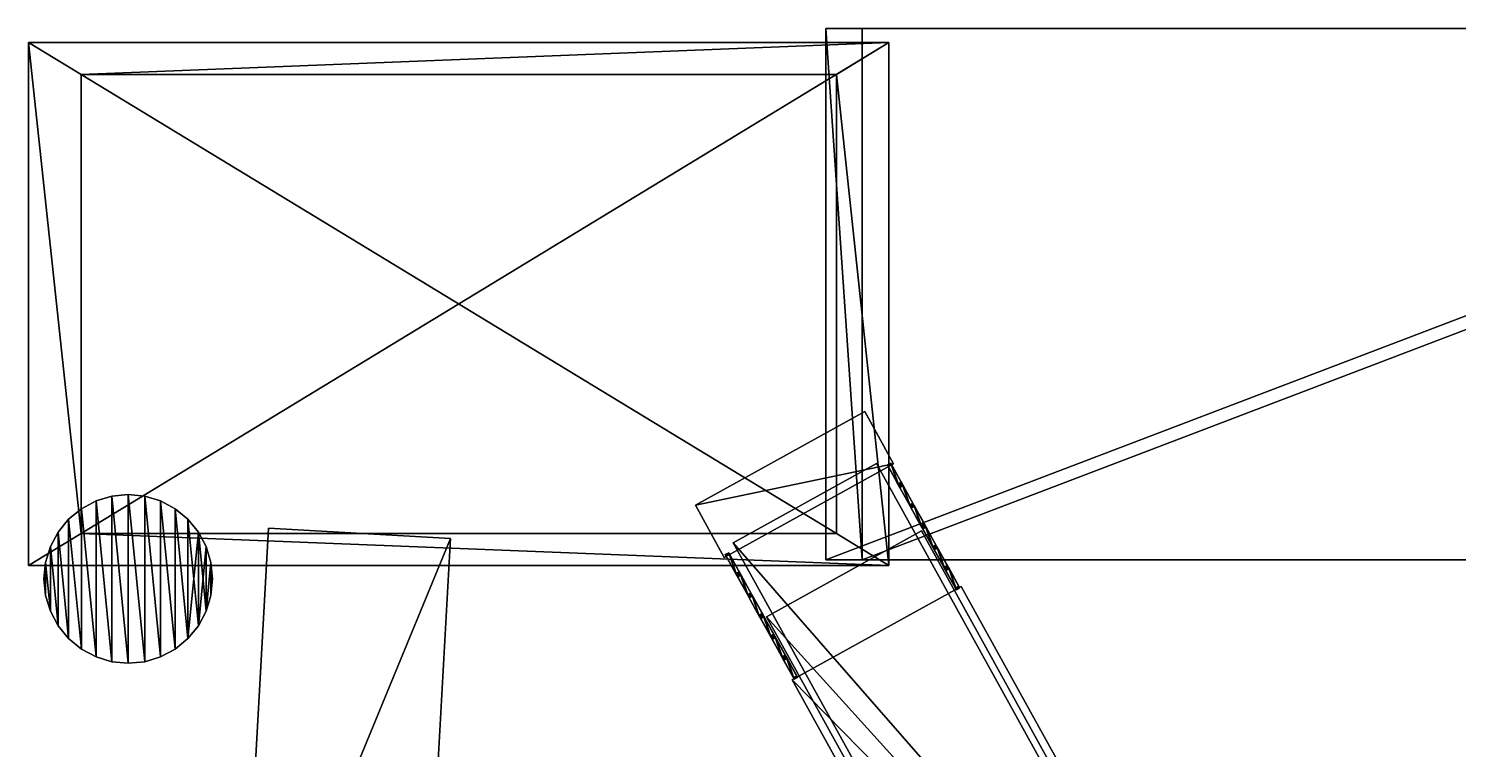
# Model space of a CAD drawing. Header units: millimetres. Extents: x -39 to 131, y -304 to 0.
# Drawn here: x -33.06 to -16.11, y -271.58 to -263.03 of the extents above; entities that cross this region are included whole.
import ezdxf

# ---------------------------------------------------------------- set-up
doc = ezdxf.new("R2010")
doc.units = ezdxf.units.MM
for name, color, linetype in [('MESH193', 7, 'Continuous'), ('MESH297', 7, 'Continuous'), ('MESH298', 7, 'Continuous'), ('MESH521', 7, 'Continuous'), ('MESH548', 7, 'Continuous'), ('MESH549', 7, 'Continuous'), ('MESH550', 7, 'Continuous'), ('TUNNEL1108', 7, 'Continuous'), ('TUNNEL2120', 7, 'Continuous'), ('TUNNEL3132', 7, 'Continuous')]:
    doc.layers.add(name, color=color, linetype=linetype)

msp = doc.modelspace()

# ---------------------------------------------------------------- meshes
at = {"layer": 'MESH193'}
mesh = msp.add_polyface(dxfattribs=at)
corners = [(-28.063, -269.074, 5.71), (-28.063, -269.074, 3.179), (-30.22, -268.954, 3.179), (-28.063, -269.074, 5.71), (-28.407, -275.264, 3.179), (-28.063, -269.074, 3.179), (-28.407, -275.264, 5.71), (-28.063, -269.074, 5.71), (-30.563, -275.144, 5.71), (-28.407, -275.264, 5.71), (-30.22, -268.954, 5.71), (-30.22, -268.954, 5.71), (-30.22, -268.954, 3.179), (-30.563, -275.144, 5.71), (-30.22, -268.954, 5.71), (-30.563, -275.144, 3.179), (-28.063, -269.074, 3.179), (-30.563, -275.144, 3.179), (-30.22, -268.954, 3.179), (-28.407, -275.264, 3.179)]
mesh.append_faces([[corners[k] for k in face] for face in [(0, 1, 2), (3, 4, 5), (3, 6, 4), (7, 8, 9), (7, 10, 8), (0, 2, 11), (12, 13, 14), (12, 15, 13), (16, 17, 18), (16, 19, 17)]])
at = {"layer": 'MESH297'}
mesh = msp.add_polyface(dxfattribs=at)
corners = [(-22.832, -268.2, 3.234), (-22.872, -268.222, 3.234), (-22.882, -268.203, 3.234), (-22.747, -268.447, 5.727), (-22.872, -268.222, 3.234), (-22.832, -268.2, 3.234), (-22.882, -268.203, 3.234), (-22.872, -268.222, 3.234), (-22.747, -268.447, 5.727), (-22.882, -268.203, 3.234), (-22.747, -268.447, 5.727), (-22.757, -268.43, 5.756), (-22.757, -268.43, 5.756), (-22.747, -268.447, 5.727), (-22.747, -268.447, 5.808), (-22.747, -268.447, 5.808), (-22.747, -268.447, 5.727), (-22.744, -268.452, 5.727), (-22.705, -268.43, 5.727), (-22.744, -268.452, 5.727), (-22.747, -268.447, 5.727), (-22.705, -268.43, 5.727), (-22.62, -268.677, 3.234), (-22.744, -268.452, 5.727), (-22.705, -268.43, 5.727), (-22.58, -268.655, 3.234), (-22.62, -268.677, 3.234), (-22.705, -268.43, 5.727), (-22.571, -268.671, 3.263), (-22.58, -268.655, 3.234), (-22.705, -268.43, 5.727), (-22.695, -268.447, 5.756), (-22.571, -268.671, 3.263), (-22.705, -268.43, 5.727), (-22.705, -268.43, 5.808), (-22.695, -268.447, 5.756), (-22.708, -268.425, 5.808), (-22.705, -268.43, 5.808), (-22.705, -268.43, 5.727), (-22.705, -268.43, 5.808), (-22.708, -268.425, 5.808), (-22.747, -268.447, 5.808), (-22.708, -268.425, 5.808), (-22.717, -268.408, 5.756), (-22.747, -268.447, 5.808), (-22.717, -268.408, 5.756), (-22.708, -268.425, 5.808), (-22.708, -268.425, 5.727), (-22.708, -268.425, 5.808), (-22.705, -268.43, 5.727), (-22.708, -268.425, 5.727), (-22.708, -268.425, 5.727), (-22.747, -268.447, 5.727), (-22.832, -268.2, 3.234), (-22.708, -268.425, 5.727), (-22.842, -268.181, 3.234), (-22.708, -268.425, 5.727), (-22.832, -268.2, 3.234), (-22.842, -268.181, 3.234), (-22.717, -268.408, 5.756), (-22.708, -268.425, 5.727), (-22.717, -268.408, 5.756), (-22.842, -268.181, 3.234), (-22.757, -268.43, 5.756), (-22.882, -268.203, 3.234), (-22.842, -268.181, 3.234), (-22.757, -268.43, 5.756), (-22.744, -268.452, 5.808), (-22.747, -268.447, 5.808), (-22.744, -268.452, 5.727), (-22.744, -268.452, 5.808), (-22.744, -268.452, 5.727), (-22.735, -268.469, 5.756), (-22.744, -268.452, 5.808), (-22.744, -268.452, 5.727), (-22.611, -268.693, 3.263), (-22.735, -268.469, 5.756), (-22.62, -268.677, 3.234), (-22.611, -268.693, 3.263), (-22.62, -268.677, 3.234), (-22.58, -268.655, 3.234), (-22.62, -268.677, 3.234), (-22.611, -268.693, 3.182), (-22.611, -268.693, 3.263), (-22.58, -268.655, 3.234), (-22.611, -268.693, 3.182), (-22.62, -268.677, 3.234), (-22.571, -268.671, 3.182), (-22.58, -268.655, 3.234), (-22.571, -268.671, 3.263), (-22.571, -268.671, 3.182), (-22.571, -268.671, 3.263), (-22.695, -268.447, 5.756), (-22.611, -268.693, 3.263), (-22.571, -268.671, 3.263), (-22.735, -268.469, 5.756), (-22.705, -268.43, 5.808), (-22.735, -268.469, 5.756), (-22.695, -268.447, 5.756), (-22.744, -268.452, 5.808), (-22.735, -268.469, 5.756), (-22.705, -268.43, 5.808), (-22.568, -268.677, 3.263), (-22.571, -268.671, 3.263), (-22.611, -268.693, 3.263), (-22.571, -268.671, 3.263), (-22.568, -268.677, 3.263), (-22.568, -268.677, 3.182), (-22.568, -268.677, 3.263), (-22.559, -268.693, 3.234), (-22.568, -268.677, 3.182), (-22.568, -268.677, 3.263), (-22.435, -268.918, 5.727), (-22.559, -268.693, 3.234), (-22.568, -268.677, 3.263), (-22.444, -268.901, 5.756), (-22.435, -268.918, 5.727), (-22.444, -268.901, 5.756), (-22.568, -268.677, 3.263), (-22.484, -268.923, 5.756), (-22.608, -268.699, 3.263), (-22.608, -268.699, 3.263), (-22.611, -268.693, 3.182), (-22.608, -268.699, 3.263), (-22.611, -268.693, 3.263), (-22.611, -268.693, 3.182), (-22.608, -268.699, 3.182), (-22.608, -268.699, 3.263), (-22.568, -268.677, 3.182), (-22.608, -268.699, 3.182), (-22.611, -268.693, 3.182), (-22.599, -268.715, 3.234), (-22.608, -268.699, 3.182), (-22.568, -268.677, 3.182), (-22.608, -268.699, 3.263), (-22.608, -268.699, 3.182), (-22.599, -268.715, 3.234), (-22.608, -268.699, 3.263), (-22.599, -268.715, 3.234), (-22.475, -268.94, 5.727), (-22.568, -268.677, 3.263), (-22.599, -268.715, 3.234), (-22.608, -268.699, 3.263), (-22.559, -268.693, 3.234), (-22.559, -268.693, 3.234), (-22.475, -268.94, 5.727), (-22.599, -268.715, 3.234), (-22.559, -268.693, 3.234), (-22.475, -268.94, 5.727), (-22.559, -268.693, 3.234), (-22.435, -268.918, 5.727), (-22.432, -268.923, 5.727), (-22.475, -268.94, 5.727), (-22.435, -268.918, 5.727), (-22.432, -268.923, 5.727), (-22.472, -268.945, 5.727), (-22.475, -268.94, 5.727), (-22.432, -268.923, 5.727), (-22.348, -269.17, 3.234), (-22.472, -268.945, 5.727), (-22.308, -269.148, 3.234), (-22.432, -268.923, 5.727), (-22.299, -269.164, 3.263), (-22.308, -269.148, 3.234), (-22.432, -268.923, 5.727), (-22.423, -268.94, 5.756), (-22.299, -269.164, 3.263), (-22.432, -268.923, 5.727), (-22.432, -268.923, 5.808), (-22.423, -268.94, 5.756), (-22.435, -268.918, 5.808), (-22.432, -268.923, 5.808), (-22.432, -268.923, 5.727), (-22.432, -268.923, 5.808), (-22.435, -268.918, 5.808), (-22.475, -268.94, 5.808), (-22.435, -268.918, 5.808), (-22.444, -268.901, 5.756), (-22.475, -268.94, 5.808), (-22.444, -268.901, 5.756), (-22.435, -268.918, 5.808), (-22.435, -268.918, 5.727), (-22.435, -268.918, 5.808), (-22.432, -268.923, 5.727), (-22.435, -268.918, 5.727), (-22.484, -268.923, 5.756), (-22.484, -268.923, 5.756), (-22.475, -268.94, 5.727), (-22.475, -268.94, 5.808), (-22.608, -268.699, 3.263), (-22.475, -268.94, 5.727), (-22.484, -268.923, 5.756), (-22.475, -268.94, 5.808), (-22.475, -268.94, 5.727), (-22.472, -268.945, 5.727), (-22.475, -268.94, 5.808), (-22.472, -268.945, 5.727), (-22.472, -268.945, 5.808), (-22.472, -268.945, 5.727), (-22.463, -268.962, 5.756), (-22.472, -268.945, 5.808), (-22.472, -268.945, 5.727), (-22.338, -269.186, 3.263), (-22.463, -268.962, 5.756), (-22.472, -268.945, 5.727), (-22.348, -269.17, 3.234), (-22.338, -269.186, 3.263), (-22.348, -269.17, 3.234), (-22.338, -269.186, 3.182), (-22.338, -269.186, 3.263), (-22.308, -269.148, 3.234), (-22.338, -269.186, 3.182), (-22.348, -269.17, 3.234), (-22.308, -269.148, 3.234), (-22.299, -269.164, 3.182), (-22.338, -269.186, 3.182), (-22.308, -269.148, 3.234), (-22.299, -269.164, 3.263), (-22.299, -269.164, 3.182), (-22.338, -269.186, 3.263), (-22.308, -269.148, 3.234), (-22.299, -269.164, 3.263), (-22.348, -269.17, 3.234), (-22.296, -269.169, 3.263), (-22.299, -269.164, 3.263), (-22.338, -269.186, 3.263), (-22.299, -269.164, 3.263), (-22.296, -269.169, 3.263), (-22.296, -269.169, 3.182), (-22.296, -269.169, 3.263), (-22.287, -269.186, 3.234), (-22.296, -269.169, 3.182), (-22.296, -269.169, 3.263), (-22.287, -269.186, 3.234), (-22.326, -269.208, 3.234), (-22.296, -269.169, 3.263), (-22.162, -269.411, 5.727), (-22.287, -269.186, 3.234), (-22.296, -269.169, 3.263), (-22.171, -269.394, 5.756), (-22.162, -269.411, 5.727), (-22.171, -269.394, 5.756), (-22.296, -269.169, 3.263), (-22.211, -269.416, 5.756), (-22.336, -269.191, 3.263), (-22.336, -269.191, 3.263), (-22.338, -269.186, 3.182), (-22.336, -269.191, 3.263), (-22.338, -269.186, 3.263), (-22.338, -269.186, 3.182), (-22.335, -269.191, 3.182), (-22.336, -269.191, 3.263), (-22.296, -269.169, 3.182), (-22.335, -269.191, 3.182), (-22.338, -269.186, 3.182), (-22.326, -269.208, 3.234), (-22.335, -269.191, 3.182), (-22.296, -269.169, 3.182), (-22.336, -269.191, 3.263), (-22.335, -269.191, 3.182), (-22.326, -269.208, 3.234), (-22.296, -269.169, 3.263), (-22.326, -269.208, 3.234), (-22.336, -269.191, 3.263), (-22.336, -269.191, 3.263), (-22.326, -269.208, 3.234), (-22.202, -269.433, 5.727), (-22.202, -269.433, 5.727), (-22.326, -269.208, 3.234), (-22.287, -269.186, 3.234), (-22.287, -269.186, 3.234), (-22.202, -269.433, 5.727), (-22.287, -269.186, 3.234), (-22.162, -269.411, 5.727), (-22.159, -269.416, 5.727), (-22.202, -269.433, 5.727), (-22.162, -269.411, 5.727), (-22.199, -269.438, 5.727), (-22.159, -269.416, 5.727), (-22.075, -269.662, 3.234), (-22.199, -269.438, 5.727), (-22.159, -269.416, 5.727), (-22.035, -269.64, 3.234), (-22.075, -269.662, 3.234), (-22.159, -269.416, 5.727), (-22.025, -269.66, 3.234), (-22.035, -269.64, 3.234), (-22.159, -269.416, 5.727), (-22.15, -269.432, 5.756), (-22.025, -269.66, 3.234), (-22.159, -269.416, 5.727), (-22.159, -269.416, 5.808), (-22.15, -269.432, 5.756), (-22.162, -269.41, 5.808), (-22.159, -269.416, 5.808), (-22.159, -269.416, 5.727), (-22.159, -269.416, 5.808), (-22.162, -269.41, 5.808), (-22.202, -269.433, 5.808), (-22.162, -269.41, 5.808), (-22.171, -269.394, 5.756), (-22.202, -269.433, 5.808), (-22.171, -269.394, 5.756), (-22.162, -269.41, 5.808), (-22.162, -269.411, 5.727), (-22.162, -269.41, 5.808), (-22.159, -269.416, 5.727), (-22.162, -269.411, 5.727), (-22.211, -269.416, 5.756), (-22.211, -269.416, 5.756), (-22.202, -269.433, 5.727), (-22.202, -269.433, 5.808), (-22.211, -269.416, 5.756), (-22.202, -269.433, 5.808), (-22.202, -269.433, 5.727), (-22.199, -269.438, 5.727), (-22.202, -269.433, 5.808), (-22.199, -269.438, 5.727), (-22.199, -269.438, 5.808), (-22.199, -269.438, 5.727), (-22.19, -269.454, 5.756), (-22.199, -269.438, 5.808), (-22.199, -269.438, 5.727), (-22.075, -269.662, 3.234), (-22.19, -269.454, 5.756), (-22.19, -269.454, 5.756), (-22.075, -269.662, 3.234), (-22.064, -269.682, 3.234), (-22.025, -269.66, 3.234), (-22.064, -269.682, 3.234), (-22.075, -269.662, 3.234), (-22.15, -269.432, 5.756), (-22.064, -269.682, 3.234), (-22.025, -269.66, 3.234), (-22.19, -269.454, 5.756), (-22.159, -269.416, 5.808), (-22.19, -269.454, 5.756), (-22.15, -269.432, 5.756), (-22.199, -269.438, 5.808), (-22.199, -269.438, 5.808), (-22.035, -269.64, 3.234), (-22.299, -269.164, 3.182), (-22.299, -269.164, 3.182), (-22.299, -269.164, 3.263), (-22.296, -269.169, 3.182), (-22.423, -268.94, 5.756), (-22.338, -269.186, 3.263), (-22.299, -269.164, 3.263), (-22.463, -268.962, 5.756), (-22.432, -268.923, 5.808), (-22.463, -268.962, 5.756), (-22.423, -268.94, 5.756), (-22.472, -268.945, 5.808), (-22.463, -268.962, 5.756), (-22.432, -268.923, 5.808), (-22.472, -268.945, 5.808), (-22.571, -268.671, 3.182), (-22.571, -268.671, 3.182), (-22.571, -268.671, 3.263), (-22.568, -268.677, 3.182)]
mesh.append_faces([[corners[k] for k in face] for face in [(0, 1, 2), (3, 4, 5), (6, 7, 8), (9, 10, 11), (12, 13, 14), (15, 16, 17), (18, 19, 20), (21, 22, 23), (24, 25, 26), (27, 28, 29), (30, 31, 32), (33, 34, 35), (36, 37, 38), (39, 40, 41), (42, 43, 44), (45, 46, 47), (48, 49, 50), (18, 20, 51), (52, 53, 54), (55, 56, 57), (58, 59, 60), (61, 62, 63), (63, 62, 64), (0, 2, 65), (44, 43, 66), (39, 41, 67), (68, 69, 70), (71, 72, 73), (74, 75, 76), (74, 77, 75), (78, 79, 80), (81, 82, 83), (84, 85, 86), (84, 87, 85), (88, 89, 90), (78, 80, 91), (92, 93, 94), (95, 93, 92), (96, 97, 98), (99, 100, 101), (102, 103, 104), (105, 106, 107), (108, 109, 110), (111, 112, 113), (114, 115, 116), (117, 118, 119), (119, 118, 120), (102, 104, 121), (122, 123, 124), (125, 126, 127), (128, 129, 130), (131, 132, 133), (134, 135, 136), (137, 138, 139), (140, 141, 142), (140, 143, 141), (131, 133, 144), (145, 146, 147), (148, 149, 150), (151, 152, 153), (154, 155, 156), (157, 158, 159), (157, 160, 158), (161, 162, 163), (164, 165, 166), (167, 168, 169), (170, 171, 172), (173, 174, 175), (176, 177, 178), (179, 180, 181), (182, 183, 184), (178, 177, 185), (186, 187, 188), (189, 190, 191), (192, 193, 194), (195, 196, 197), (198, 199, 200), (201, 202, 203), (204, 205, 206), (207, 208, 209), (210, 211, 212), (213, 214, 215), (216, 217, 218), (219, 220, 221), (219, 222, 220), (223, 224, 225), (226, 227, 228), (229, 230, 231), (232, 233, 234), (235, 236, 237), (238, 239, 240), (241, 242, 243), (243, 242, 244), (223, 225, 245), (246, 247, 248), (249, 250, 251), (252, 253, 254), (255, 256, 257), (258, 259, 260), (261, 262, 263), (264, 265, 266), (267, 268, 269), (255, 257, 270), (271, 272, 273), (274, 275, 276), (274, 277, 275), (278, 279, 280), (281, 282, 283), (284, 285, 286), (287, 288, 289), (290, 291, 292), (293, 294, 295), (296, 297, 298), (299, 300, 301), (302, 303, 304), (305, 306, 307), (301, 300, 308), (309, 310, 311), (264, 266, 312), (313, 314, 315), (316, 317, 318), (319, 320, 321), (322, 323, 324), (325, 326, 327), (328, 329, 330), (331, 332, 333), (334, 332, 331), (335, 336, 337), (338, 336, 335), (296, 298, 339), (328, 330, 340), (252, 254, 341), (342, 343, 344), (345, 346, 347), (348, 346, 345), (349, 350, 351), (352, 353, 354), (173, 175, 355), (128, 130, 356), (357, 358, 359)]])
at = {"layer": 'MESH298'}
mesh = msp.add_polyface(dxfattribs=at)
corners = [(-24.12, -270.5, 5.727), (-23.996, -270.725, 3.234), (-24.111, -270.517, 5.756), (-24.08, -270.478, 5.727), (-23.996, -270.725, 3.234), (-24.12, -270.5, 5.727), (-24.08, -270.478, 5.727), (-23.956, -270.703, 3.234), (-23.996, -270.725, 3.234), (-24.08, -270.478, 5.727), (-23.946, -270.722, 3.234), (-23.956, -270.703, 3.234), (-24.08, -270.478, 5.727), (-24.071, -270.495, 5.756), (-23.946, -270.722, 3.234), (-24.08, -270.478, 5.727), (-24.08, -270.479, 5.808), (-24.071, -270.495, 5.756), (-24.083, -270.473, 5.808), (-24.08, -270.479, 5.808), (-24.08, -270.478, 5.727), (-24.08, -270.479, 5.808), (-24.083, -270.473, 5.808), (-24.123, -270.495, 5.808), (-24.083, -270.473, 5.808), (-24.092, -270.457, 5.756), (-24.123, -270.495, 5.808), (-24.092, -270.457, 5.756), (-24.083, -270.473, 5.808), (-24.083, -270.473, 5.727), (-24.083, -270.473, 5.808), (-24.08, -270.478, 5.727), (-24.083, -270.473, 5.727), (-24.08, -270.478, 5.727), (-24.123, -270.495, 5.727), (-24.083, -270.473, 5.727), (-24.08, -270.478, 5.727), (-24.12, -270.5, 5.727), (-24.123, -270.495, 5.727), (-24.123, -270.495, 5.808), (-24.123, -270.495, 5.727), (-24.12, -270.5, 5.727), (-24.132, -270.479, 5.756), (-24.123, -270.495, 5.727), (-24.123, -270.495, 5.808), (-24.257, -270.254, 3.263), (-24.123, -270.495, 5.727), (-24.132, -270.479, 5.756), (-24.257, -270.254, 3.263), (-24.247, -270.271, 3.234), (-24.123, -270.495, 5.727), (-24.217, -270.232, 3.263), (-24.247, -270.271, 3.234), (-24.257, -270.254, 3.263), (-24.208, -270.249, 3.234), (-24.217, -270.232, 3.263), (-24.083, -270.473, 5.727), (-24.208, -270.249, 3.234), (-24.217, -270.232, 3.263), (-24.092, -270.457, 5.756), (-24.083, -270.473, 5.727), (-24.092, -270.457, 5.756), (-24.217, -270.232, 3.263), (-24.132, -270.479, 5.756), (-24.257, -270.254, 3.263), (-24.217, -270.232, 3.263), (-24.259, -270.249, 3.263), (-24.257, -270.254, 3.263), (-24.22, -270.227, 3.263), (-24.22, -270.227, 3.263), (-24.217, -270.232, 3.263), (-24.217, -270.232, 3.182), (-24.217, -270.232, 3.263), (-24.208, -270.249, 3.234), (-24.217, -270.232, 3.182), (-24.247, -270.271, 3.234), (-24.217, -270.232, 3.182), (-24.208, -270.249, 3.234), (-24.256, -270.254, 3.182), (-24.257, -270.254, 3.263), (-24.256, -270.254, 3.182), (-24.247, -270.271, 3.234), (-24.259, -270.249, 3.182), (-24.256, -270.254, 3.182), (-24.257, -270.254, 3.263), (-24.217, -270.232, 3.182), (-24.256, -270.254, 3.182), (-24.259, -270.249, 3.182), (-24.22, -270.227, 3.182), (-24.229, -270.21, 3.234), (-24.22, -270.227, 3.182), (-24.259, -270.249, 3.182), (-24.229, -270.21, 3.234), (-24.22, -270.227, 3.263), (-24.22, -270.227, 3.182), (-24.259, -270.249, 3.263), (-24.229, -270.21, 3.234), (-24.22, -270.227, 3.263), (-24.259, -270.249, 3.263), (-24.269, -270.232, 3.234), (-24.229, -270.21, 3.234), (-24.393, -270.008, 5.727), (-24.269, -270.232, 3.234), (-24.259, -270.249, 3.263), (-24.353, -269.986, 5.727), (-24.269, -270.232, 3.234), (-24.393, -270.008, 5.727), (-24.229, -270.21, 3.234), (-24.353, -269.986, 5.727), (-24.22, -270.227, 3.263), (-24.229, -270.21, 3.234), (-24.344, -270.002, 5.756), (-24.353, -269.986, 5.727), (-24.353, -269.986, 5.808), (-24.344, -270.002, 5.756), (-24.356, -269.98, 5.808), (-24.353, -269.986, 5.808), (-24.353, -269.986, 5.727), (-24.353, -269.986, 5.808), (-24.356, -269.98, 5.808), (-24.396, -270.002, 5.808), (-24.356, -269.98, 5.808), (-24.365, -269.964, 5.756), (-24.396, -270.002, 5.808), (-24.365, -269.964, 5.756), (-24.356, -269.98, 5.808), (-24.356, -269.98, 5.727), (-24.356, -269.98, 5.808), (-24.353, -269.986, 5.727), (-24.356, -269.98, 5.727), (-24.353, -269.986, 5.727), (-24.396, -270.002, 5.727), (-24.356, -269.98, 5.727), (-24.393, -270.008, 5.727), (-24.396, -270.002, 5.808), (-24.396, -270.002, 5.727), (-24.393, -270.008, 5.727), (-24.405, -269.986, 5.756), (-24.396, -270.002, 5.727), (-24.396, -270.002, 5.808), (-24.529, -269.761, 3.263), (-24.396, -270.002, 5.727), (-24.405, -269.986, 5.756), (-24.529, -269.761, 3.263), (-24.52, -269.778, 3.234), (-24.396, -270.002, 5.727), (-24.489, -269.739, 3.263), (-24.52, -269.778, 3.234), (-24.529, -269.761, 3.263), (-24.48, -269.756, 3.234), (-24.489, -269.739, 3.263), (-24.356, -269.98, 5.727), (-24.48, -269.756, 3.234), (-24.489, -269.739, 3.263), (-24.365, -269.964, 5.756), (-24.356, -269.98, 5.727), (-24.365, -269.964, 5.756), (-24.489, -269.739, 3.263), (-24.405, -269.986, 5.756), (-24.405, -269.986, 5.756), (-24.489, -269.739, 3.263), (-24.529, -269.761, 3.263), (-24.489, -269.739, 3.263), (-24.532, -269.756, 3.263), (-24.529, -269.761, 3.263), (-24.492, -269.734, 3.263), (-24.492, -269.734, 3.263), (-24.489, -269.739, 3.263), (-24.489, -269.739, 3.182), (-24.489, -269.739, 3.263), (-24.48, -269.756, 3.234), (-24.489, -269.739, 3.182), (-24.52, -269.778, 3.234), (-24.489, -269.739, 3.182), (-24.48, -269.756, 3.234), (-24.529, -269.761, 3.182), (-24.529, -269.761, 3.263), (-24.529, -269.761, 3.182), (-24.52, -269.778, 3.234), (-24.532, -269.756, 3.182), (-24.529, -269.761, 3.182), (-24.529, -269.761, 3.263), (-24.489, -269.739, 3.182), (-24.529, -269.761, 3.182), (-24.532, -269.756, 3.182), (-24.492, -269.734, 3.182), (-24.501, -269.717, 3.234), (-24.492, -269.734, 3.182), (-24.532, -269.756, 3.182), (-24.501, -269.717, 3.234), (-24.492, -269.734, 3.263), (-24.492, -269.734, 3.182), (-24.626, -269.493, 5.727), (-24.492, -269.734, 3.263), (-24.501, -269.717, 3.234), (-24.616, -269.509, 5.756), (-24.626, -269.493, 5.727), (-24.626, -269.493, 5.808), (-24.616, -269.509, 5.756), (-24.629, -269.488, 5.808), (-24.626, -269.493, 5.808), (-24.626, -269.493, 5.727), (-24.626, -269.493, 5.808), (-24.629, -269.488, 5.808), (-24.668, -269.51, 5.808), (-24.629, -269.488, 5.808), (-24.638, -269.471, 5.756), (-24.668, -269.51, 5.808), (-24.638, -269.471, 5.756), (-24.629, -269.488, 5.808), (-24.628, -269.488, 5.727), (-24.629, -269.488, 5.808), (-24.626, -269.493, 5.727), (-24.628, -269.488, 5.727), (-24.626, -269.493, 5.727), (-24.668, -269.51, 5.727), (-24.628, -269.488, 5.727), (-24.665, -269.515, 5.727), (-24.626, -269.493, 5.727), (-24.541, -269.739, 3.234), (-24.665, -269.515, 5.727), (-24.501, -269.717, 3.234), (-24.501, -269.717, 3.234), (-24.532, -269.756, 3.182), (-24.541, -269.739, 3.234), (-24.541, -269.739, 3.234), (-24.532, -269.756, 3.182), (-24.532, -269.756, 3.263), (-24.532, -269.756, 3.182), (-24.529, -269.761, 3.263), (-24.532, -269.756, 3.263), (-24.665, -269.515, 5.727), (-24.541, -269.739, 3.234), (-24.532, -269.756, 3.263), (-24.532, -269.756, 3.263), (-24.541, -269.739, 3.234), (-24.501, -269.717, 3.234), (-24.492, -269.734, 3.263), (-24.616, -269.509, 5.756), (-24.532, -269.756, 3.263), (-24.492, -269.734, 3.263), (-24.656, -269.531, 5.756), (-24.532, -269.756, 3.263), (-24.616, -269.509, 5.756), (-24.665, -269.515, 5.727), (-24.532, -269.756, 3.263), (-24.656, -269.531, 5.756), (-24.665, -269.515, 5.727), (-24.656, -269.531, 5.756), (-24.665, -269.515, 5.808), (-24.665, -269.515, 5.808), (-24.656, -269.531, 5.756), (-24.626, -269.493, 5.808), (-24.626, -269.493, 5.808), (-24.656, -269.531, 5.756), (-24.616, -269.509, 5.756), (-24.665, -269.515, 5.808), (-24.668, -269.51, 5.808), (-24.665, -269.515, 5.727), (-24.665, -269.515, 5.808), (-24.668, -269.51, 5.808), (-24.668, -269.51, 5.727), (-24.665, -269.515, 5.727), (-24.677, -269.493, 5.756), (-24.668, -269.51, 5.727), (-24.668, -269.51, 5.808), (-24.803, -269.266, 3.234), (-24.668, -269.51, 5.727), (-24.677, -269.493, 5.756), (-24.803, -269.266, 3.234), (-24.793, -269.285, 3.234), (-24.668, -269.51, 5.727), (-24.753, -269.263, 3.234), (-24.793, -269.285, 3.234), (-24.803, -269.266, 3.234), (-24.668, -269.51, 5.727), (-24.793, -269.285, 3.234), (-24.753, -269.263, 3.234), (-24.628, -269.488, 5.727), (-24.763, -269.244, 3.234), (-24.628, -269.488, 5.727), (-24.753, -269.263, 3.234), (-24.763, -269.244, 3.234), (-24.638, -269.471, 5.756), (-24.628, -269.488, 5.727), (-24.638, -269.471, 5.756), (-24.763, -269.244, 3.234), (-24.677, -269.493, 5.756), (-24.803, -269.266, 3.234), (-24.763, -269.244, 3.234), (-24.677, -269.493, 5.756), (-24.492, -269.734, 3.182), (-24.492, -269.734, 3.263), (-24.489, -269.739, 3.182), (-24.396, -270.002, 5.727), (-24.52, -269.778, 3.234), (-24.48, -269.756, 3.234), (-24.356, -269.98, 5.727), (-24.396, -270.002, 5.808), (-24.365, -269.964, 5.756), (-24.405, -269.986, 5.756), (-24.396, -270.002, 5.808), (-24.393, -270.008, 5.727), (-24.393, -270.008, 5.808), (-24.393, -270.008, 5.727), (-24.384, -270.024, 5.756), (-24.393, -270.008, 5.808), (-24.393, -270.008, 5.727), (-24.259, -270.249, 3.263), (-24.384, -270.024, 5.756), (-24.384, -270.024, 5.756), (-24.259, -270.249, 3.263), (-24.344, -270.002, 5.756), (-24.344, -270.002, 5.756), (-24.259, -270.249, 3.263), (-24.22, -270.227, 3.263), (-24.353, -269.986, 5.808), (-24.384, -270.024, 5.756), (-24.344, -270.002, 5.756), (-24.393, -270.008, 5.808), (-24.384, -270.024, 5.756), (-24.353, -269.986, 5.808), (-24.393, -270.008, 5.808), (-24.269, -270.232, 3.234), (-24.269, -270.232, 3.234), (-24.259, -270.249, 3.182), (-24.259, -270.249, 3.263), (-24.259, -270.249, 3.182), (-24.257, -270.254, 3.263), (-24.259, -270.249, 3.263), (-24.22, -270.227, 3.182), (-24.22, -270.227, 3.263), (-24.217, -270.232, 3.182), (-24.123, -270.495, 5.727), (-24.247, -270.271, 3.234), (-24.208, -270.249, 3.234), (-24.123, -270.495, 5.727), (-24.208, -270.249, 3.234), (-24.083, -270.473, 5.727), (-24.132, -270.479, 5.756), (-24.123, -270.495, 5.808), (-24.12, -270.5, 5.727), (-24.12, -270.501, 5.808), (-24.12, -270.5, 5.727), (-24.111, -270.517, 5.756), (-24.12, -270.501, 5.808), (-24.12, -270.501, 5.808), (-24.111, -270.517, 5.756), (-24.08, -270.479, 5.808), (-24.08, -270.479, 5.808), (-24.111, -270.517, 5.756), (-24.071, -270.495, 5.756), (-24.111, -270.517, 5.756), (-23.985, -270.744, 3.234), (-24.071, -270.495, 5.756), (-24.111, -270.517, 5.756), (-23.996, -270.725, 3.234), (-23.985, -270.744, 3.234), (-23.946, -270.722, 3.234), (-23.985, -270.744, 3.234), (-23.996, -270.725, 3.234), (-24.071, -270.495, 5.756), (-23.985, -270.744, 3.234), (-23.946, -270.722, 3.234), (-23.956, -270.703, 3.234), (-24.12, -270.501, 5.808)]
mesh.append_faces([[corners[k] for k in face] for face in [(0, 1, 2), (3, 4, 5), (6, 7, 8), (9, 10, 11), (12, 13, 14), (15, 16, 17), (18, 19, 20), (21, 22, 23), (24, 25, 26), (27, 28, 29), (30, 31, 32), (33, 34, 35), (36, 37, 38), (39, 40, 41), (42, 43, 44), (45, 46, 47), (48, 49, 50), (51, 52, 53), (51, 54, 52), (55, 56, 57), (58, 59, 60), (61, 62, 63), (63, 62, 64), (65, 66, 67), (65, 68, 66), (69, 70, 71), (72, 73, 74), (75, 76, 77), (75, 78, 76), (79, 80, 81), (82, 83, 84), (85, 86, 87), (85, 87, 88), (89, 90, 91), (92, 93, 94), (95, 96, 97), (98, 99, 100), (101, 102, 103), (104, 105, 106), (104, 107, 105), (108, 109, 110), (108, 111, 109), (112, 113, 114), (115, 116, 117), (118, 119, 120), (121, 122, 123), (124, 125, 126), (127, 128, 129), (130, 131, 132), (130, 133, 131), (134, 135, 136), (137, 138, 139), (140, 141, 142), (143, 144, 145), (146, 147, 148), (146, 149, 147), (150, 151, 152), (153, 154, 155), (156, 157, 158), (159, 160, 161), (162, 163, 164), (162, 165, 163), (166, 167, 168), (169, 170, 171), (172, 173, 174), (172, 175, 173), (176, 177, 178), (179, 180, 181), (182, 183, 184), (182, 184, 185), (186, 187, 188), (189, 190, 191), (192, 193, 194), (192, 195, 193), (196, 197, 198), (199, 200, 201), (202, 203, 204), (205, 206, 207), (208, 209, 210), (211, 212, 213), (214, 215, 216), (214, 217, 215), (218, 219, 220), (218, 221, 219), (222, 223, 224), (225, 226, 227), (228, 229, 230), (231, 232, 233), (234, 235, 236), (234, 236, 237), (238, 239, 240), (241, 242, 243), (244, 245, 246), (247, 248, 249), (250, 251, 252), (253, 254, 255), (202, 204, 256), (257, 258, 259), (260, 261, 262), (263, 264, 265), (266, 267, 268), (269, 270, 271), (272, 273, 274), (275, 276, 277), (275, 277, 278), (279, 280, 281), (282, 283, 284), (285, 286, 287), (287, 286, 288), (272, 274, 289), (207, 206, 290), (291, 292, 293), (294, 295, 296), (294, 296, 297), (298, 299, 300), (301, 302, 303), (304, 305, 306), (307, 308, 309), (310, 311, 312), (313, 314, 315), (316, 317, 318), (319, 320, 321), (118, 120, 322), (89, 91, 323), (324, 325, 326), (327, 328, 329), (330, 331, 332), (333, 334, 335), (336, 337, 338), (26, 25, 339), (340, 341, 342), (343, 344, 345), (346, 347, 348), (349, 350, 351), (352, 353, 354), (355, 356, 357), (358, 359, 360), (361, 362, 363), (358, 360, 364), (21, 23, 365)]])
at = {"layer": 'MESH521'}
mesh = msp.add_polyface(dxfattribs=at)
corners = [(-18.006, -276.872, 3.196), (-20.01, -277.981, 3.196), (-24.01, -270.751, 3.196), (-24.01, -270.751, 3.196), (-20.01, -277.981, 3.196), (-20.01, -277.981, 5.653), (-24.01, -270.751, 5.653), (-18.006, -276.872, 5.653), (-24.01, -270.751, 5.653), (-20.01, -277.981, 5.653), (-22.006, -269.642, 5.653), (-22.006, -269.642, 5.653), (-18.006, -276.872, 5.653), (-18.006, -276.872, 3.196), (-22.006, -269.642, 3.196), (-22.006, -269.642, 3.196), (-22.006, -269.642, 5.653), (-22.006, -269.642, 3.196), (-24.01, -270.751, 3.196), (-24.01, -270.751, 5.653)]
mesh.append_faces([[corners[k] for k in face] for face in [(0, 1, 2), (3, 4, 5), (3, 5, 6), (7, 8, 9), (7, 10, 8), (11, 12, 13), (11, 13, 14), (0, 2, 15), (16, 17, 18), (16, 18, 19)]])
at = {"layer": 'MESH548'}
mesh = msp.add_polyface(dxfattribs=at)
corners = [(-30.882, -269.554, -0.105), (-30.901, -269.749, -0.105), (-30.901, -269.359, -0.105), (-30.882, -269.554, -0.105), (-30.901, -269.749, 8.026), (-30.901, -269.749, -0.105), (-30.882, -269.554, 8.026), (-30.882, -269.554, 8.026), (-30.901, -269.359, 8.026), (-30.901, -269.749, 8.026), (-30.901, -269.359, 8.026), (-30.882, -269.554, 8.026), (-30.901, -269.359, -0.105), (-30.882, -269.554, -0.105), (-30.958, -269.171, -0.105), (-30.901, -269.359, 8.026), (-30.901, -269.359, -0.105), (-30.958, -269.171, 8.026), (-30.958, -269.171, 8.026), (-30.958, -269.937, 8.026), (-31.05, -268.999, 8.026), (-31.05, -268.999, 8.026), (-30.958, -269.171, 8.026), (-31.05, -268.999, -0.105), (-30.958, -269.171, -0.105), (-30.958, -269.171, -0.105), (-31.05, -270.11, -0.105), (-31.05, -268.999, -0.105), (-30.958, -269.937, -0.105), (-30.958, -269.937, -0.105), (-31.05, -270.11, 8.026), (-31.05, -270.11, -0.105), (-30.958, -269.937, 8.026), (-31.05, -270.11, 8.026), (-31.175, -268.847, 8.026), (-31.175, -268.847, 8.026), (-31.05, -268.999, 8.026), (-31.175, -268.847, -0.105), (-31.05, -268.999, -0.105), (-31.175, -270.261, -0.105), (-31.175, -268.847, -0.105), (-31.05, -270.11, -0.105), (-31.175, -270.261, 8.026), (-31.175, -270.261, -0.105), (-31.05, -270.11, 8.026), (-31.175, -270.261, 8.026), (-31.326, -268.723, 8.026), (-31.175, -268.847, 8.026), (-31.175, -268.847, -0.105), (-31.326, -268.723, 8.026), (-31.326, -268.723, -0.105), (-31.326, -268.723, -0.105), (-31.326, -270.386, -0.105), (-31.175, -270.261, 8.026), (-31.326, -270.386, -0.105), (-31.175, -270.261, -0.105), (-31.326, -270.386, 8.026), (-31.326, -270.386, 8.026), (-31.499, -270.478, -0.105), (-31.326, -270.386, -0.105), (-31.499, -270.478, 8.026), (-31.499, -270.478, 8.026), (-31.687, -270.535, -0.105), (-31.499, -270.478, -0.105), (-31.687, -270.535, 8.026), (-31.687, -270.535, 8.026), (-31.882, -270.554, -0.105), (-31.687, -270.535, -0.105), (-31.882, -270.554, 8.026), (-31.882, -270.554, 8.026), (-32.077, -270.535, -0.105), (-31.882, -270.554, -0.105), (-32.077, -270.535, 8.026), (-32.077, -270.535, 8.026), (-32.264, -270.478, -0.105), (-32.077, -270.535, -0.105), (-32.264, -270.478, 8.026), (-32.264, -270.478, 8.026), (-32.437, -270.386, -0.105), (-32.264, -270.478, -0.105), (-32.437, -270.386, 8.026), (-32.437, -270.386, 8.026), (-32.589, -270.261, -0.105), (-32.437, -270.386, -0.105), (-32.589, -270.261, 8.026), (-32.713, -270.11, 8.026), (-32.589, -270.261, -0.105), (-32.589, -270.261, 8.026), (-32.713, -270.11, -0.105), (-32.589, -270.261, -0.105), (-32.713, -270.11, -0.105), (-32.713, -268.999, -0.105), (-32.805, -269.171, -0.105), (-32.805, -269.937, -0.105), (-32.805, -269.937, -0.105), (-32.713, -270.11, -0.105), (-32.805, -269.937, 8.026), (-32.713, -270.11, 8.026), (-32.713, -270.11, 8.026), (-32.805, -269.171, 8.026), (-32.805, -269.937, 8.026), (-32.713, -268.999, 8.026), (-32.713, -268.999, 8.026), (-32.805, -269.171, -0.105), (-32.805, -269.171, 8.026), (-32.713, -268.999, -0.105), (-32.589, -268.847, 8.026), (-32.713, -268.999, -0.105), (-32.713, -268.999, 8.026), (-32.589, -268.847, -0.105), (-32.589, -268.847, -0.105), (-32.437, -270.386, -0.105), (-32.437, -268.723, -0.105), (-32.264, -270.478, -0.105), (-32.264, -268.63, -0.105), (-32.437, -268.723, 8.026), (-32.264, -268.63, -0.105), (-32.437, -268.723, -0.105), (-32.264, -268.63, 8.026), (-32.264, -268.63, 8.026), (-32.077, -268.573, -0.105), (-32.264, -268.63, -0.105), (-32.077, -268.573, 8.026), (-32.077, -268.573, 8.026), (-31.882, -268.554, -0.105), (-32.077, -268.573, -0.105), (-31.882, -268.554, 8.026), (-31.882, -268.554, 8.026), (-31.687, -268.573, -0.105), (-31.882, -268.554, -0.105), (-31.687, -268.573, 8.026), (-31.687, -268.573, 8.026), (-31.499, -268.63, -0.105), (-31.687, -268.573, -0.105), (-31.499, -268.63, 8.026), (-31.499, -268.63, 8.026), (-31.326, -268.723, -0.105), (-31.499, -268.63, -0.105), (-31.326, -268.723, 8.026), (-31.499, -268.63, 8.026), (-31.326, -270.386, 8.026), (-31.499, -270.478, 8.026), (-31.687, -268.573, 8.026), (-31.687, -270.535, 8.026), (-31.882, -268.554, 8.026), (-31.882, -270.554, 8.026), (-32.077, -268.573, 8.026), (-32.077, -270.535, 8.026), (-32.264, -268.63, 8.026), (-32.264, -270.478, 8.026), (-32.437, -268.723, 8.026), (-32.437, -270.386, 8.026), (-32.589, -268.847, 8.026), (-32.437, -268.723, 8.026), (-32.437, -268.723, -0.105), (-32.589, -268.847, 8.026), (-32.589, -268.847, -0.105), (-32.589, -270.261, 8.026), (-31.499, -268.63, -0.105), (-31.499, -270.478, -0.105), (-31.687, -268.573, -0.105), (-31.687, -270.535, -0.105), (-31.882, -268.554, -0.105), (-31.882, -270.554, -0.105), (-32.077, -268.573, -0.105), (-32.077, -270.535, -0.105), (-32.805, -269.171, -0.105), (-32.862, -269.359, -0.105), (-32.805, -269.171, 8.026), (-32.862, -269.359, -0.105), (-32.862, -269.749, -0.105), (-32.862, -269.749, -0.105), (-32.805, -269.937, -0.105), (-32.862, -269.749, 8.026), (-32.805, -269.937, 8.026), (-32.862, -269.359, 8.026), (-32.862, -269.749, 8.026), (-32.862, -269.359, 8.026), (-32.862, -269.359, -0.105), (-32.882, -269.554, -0.105), (-32.862, -269.359, 8.026), (-32.882, -269.554, -0.105), (-32.882, -269.554, -0.105), (-32.862, -269.749, -0.105), (-32.882, -269.554, 8.026), (-32.862, -269.749, 8.026), (-32.882, -269.554, 8.026), (-32.882, -269.554, 8.026), (-30.901, -269.749, -0.105), (-30.958, -269.937, 8.026), (-30.958, -269.937, -0.105), (-30.901, -269.749, 8.026)]
mesh.append_faces([[corners[k] for k in face] for face in [(0, 1, 2), (3, 4, 5), (6, 4, 3), (7, 8, 9), (10, 11, 12), (12, 11, 13), (14, 15, 16), (17, 15, 14), (8, 18, 19), (18, 20, 19), (21, 22, 23), (23, 22, 24), (25, 26, 27), (28, 26, 25), (29, 30, 31), (32, 30, 29), (19, 20, 33), (20, 34, 33), (35, 36, 37), (37, 36, 38), (27, 39, 40), (26, 39, 27), (41, 42, 43), (44, 42, 41), (33, 34, 45), (34, 46, 45), (47, 48, 49), (49, 48, 50), (39, 51, 40), (39, 52, 51), (53, 54, 55), (56, 54, 53), (57, 58, 59), (60, 58, 57), (61, 62, 63), (64, 62, 61), (65, 66, 67), (68, 66, 65), (69, 70, 71), (72, 70, 69), (73, 74, 75), (76, 74, 73), (77, 78, 79), (80, 78, 77), (81, 82, 83), (84, 82, 81), (85, 86, 87), (88, 86, 85), (89, 90, 91), (90, 92, 91), (90, 93, 92), (94, 95, 96), (96, 95, 97), (98, 99, 100), (101, 99, 98), (102, 103, 104), (105, 103, 102), (106, 107, 108), (109, 107, 106), (89, 91, 110), (111, 89, 110), (112, 111, 110), (113, 111, 112), (113, 112, 114), (115, 116, 117), (118, 116, 115), (119, 120, 121), (122, 120, 119), (123, 124, 125), (126, 124, 123), (127, 128, 129), (130, 128, 127), (131, 132, 133), (134, 132, 131), (135, 136, 137), (138, 136, 135), (46, 139, 140), (140, 139, 141), (139, 142, 141), (141, 142, 143), (142, 144, 143), (143, 144, 145), (144, 146, 145), (145, 146, 147), (146, 148, 147), (147, 148, 149), (148, 150, 149), (149, 150, 151), (150, 152, 151), (153, 154, 155), (155, 154, 156), (151, 152, 157), (152, 101, 157), (157, 101, 98), (45, 46, 140), (52, 158, 51), (52, 159, 158), (159, 160, 158), (159, 161, 160), (161, 162, 160), (161, 163, 162), (163, 164, 162), (163, 165, 164), (164, 165, 114), (165, 113, 114), (166, 167, 168), (92, 93, 169), (93, 170, 169), (171, 172, 173), (173, 172, 174), (100, 175, 176), (99, 175, 100), (168, 167, 177), (178, 179, 180), (170, 181, 169), (182, 183, 184), (184, 183, 185), (175, 186, 176), (180, 179, 187), (188, 189, 190), (191, 189, 188), (8, 19, 9), (1, 28, 2), (2, 28, 25)]])
at = {"layer": 'MESH549'}
mesh = msp.add_polyface(dxfattribs=at)
corners = [(-23.485, -263.572, 8.215), (-23.485, -263.572, 7.774), (-32.442, -263.572, 8.215), (-23.485, -263.572, 8.215), (-23.485, -269.017, 8.215), (-23.485, -263.572, 7.774), (-23.485, -263.572, 8.215), (-32.442, -263.572, 8.215), (-23.485, -269.017, 8.215), (-32.442, -269.017, 8.215), (-32.442, -263.572, 8.215), (-32.442, -269.017, 7.774), (-32.442, -269.017, 8.215), (-32.442, -263.572, 7.774), (-32.442, -263.572, 7.774), (-33.063, -263.194, 7.774), (-32.442, -269.017, 7.774), (-22.863, -263.194, 7.774), (-22.863, -263.194, 7.774), (-22.863, -263.194, -0.126), (-33.063, -263.194, 7.774), (-22.863, -263.194, 7.774), (-22.863, -269.395, 7.774), (-22.863, -263.194, -0.126), (-23.485, -263.572, 7.774), (-22.863, -269.395, 7.774), (-32.442, -263.572, 7.774), (-23.485, -269.017, 7.774), (-23.485, -269.017, 7.774), (-23.485, -269.017, 8.215), (-32.442, -269.017, 7.774), (-23.485, -269.017, 7.774), (-32.442, -269.017, 8.215), (-33.063, -269.395, 7.774), (-33.063, -263.194, 7.774), (-33.063, -269.395, -0.126), (-33.063, -269.395, 7.774), (-33.063, -263.194, -0.126), (-22.863, -263.194, -0.126), (-33.063, -269.395, -0.126), (-33.063, -263.194, -0.126), (-22.863, -269.395, -0.126), (-22.863, -269.395, 7.774), (-33.063, -269.395, -0.126), (-22.863, -269.395, -0.126), (-33.063, -269.395, 7.774), (-22.863, -269.395, -0.126), (-33.063, -263.194, -0.126)]
mesh.append_faces([[corners[k] for k in face] for face in [(0, 1, 2), (3, 4, 5), (6, 7, 8), (8, 7, 9), (10, 11, 12), (13, 11, 10), (14, 15, 16), (17, 15, 14), (18, 19, 20), (21, 22, 23), (17, 24, 25), (17, 14, 24), (2, 1, 26), (25, 24, 27), (5, 4, 28), (29, 30, 31), (32, 30, 29), (25, 27, 16), (25, 16, 33), (16, 15, 33), (34, 35, 36), (37, 35, 34), (38, 39, 40), (41, 39, 38), (42, 43, 44), (45, 43, 42), (23, 22, 46), (20, 19, 47)]])
at = {"layer": 'MESH550'}
mesh = msp.add_polyface(dxfattribs=at)
corners = [(-7.09, -263.029, 5.747), (-23.611, -269.329, 4.126), (-7.09, -269.329, 5.747), (-23.611, -263.029, 4.126), (-7.09, -263.029, 5.747), (-6.661, -263.029, 1.368), (-23.611, -263.029, 4.126), (-7.09, -263.029, 5.747), (-6.661, -269.329, 1.368), (-6.661, -263.029, 1.368), (-7.09, -269.329, 5.747), (-7.09, -269.329, 5.747), (-23.611, -269.329, 4.126), (-6.661, -269.329, 1.368), (-23.182, -269.329, -0.253), (-23.611, -263.029, 4.126), (-23.182, -269.329, -0.253), (-23.611, -269.329, 4.126), (-23.182, -263.029, -0.253), (-6.661, -263.029, 1.368), (-23.182, -269.329, -0.253), (-23.182, -263.029, -0.253), (-6.661, -269.329, 1.368), (-23.182, -263.029, -0.253)]
mesh.append_faces([[corners[k] for k in face] for face in [(0, 1, 2), (0, 3, 1), (4, 5, 6), (7, 8, 9), (7, 10, 8), (11, 12, 13), (12, 14, 13), (15, 16, 17), (18, 16, 15), (19, 20, 21), (22, 20, 19), (6, 5, 23)]])
at = {"layer": 'TUNNEL1108'}
mesh = msp.add_polyface(dxfattribs=at)
corners = [(-24.815, -269.298, 5.682), (-22.809, -268.188, 3.182), (-22.809, -268.188, 5.682), (-24.815, -269.298, 3.182), (-25.157, -268.679, 3.182), (-24.815, -269.298, 3.182), (-24.815, -269.298, 5.682), (-22.809, -268.188, 3.182), (-24.815, -269.298, 3.182), (-25.157, -268.679, 3.182), (-23.151, -267.57, 3.182), (-23.151, -267.57, 5.682), (-23.151, -267.57, 3.182), (-25.157, -268.679, 3.182), (-23.151, -267.57, 5.682), (-22.809, -268.188, 3.182), (-23.151, -267.57, 3.182), (-22.809, -268.188, 5.682), (-22.809, -268.188, 5.682), (-23.151, -267.57, 5.682), (-25.157, -268.679, 5.682), (-25.157, -268.679, 5.682), (-25.157, -268.679, 5.682), (-24.815, -269.298, 5.682)]
mesh.append_faces([[corners[k] for k in face] for face in [(0, 1, 2), (0, 3, 1), (4, 5, 6), (7, 8, 9), (7, 9, 10), (11, 12, 13), (14, 15, 16), (14, 17, 15), (18, 19, 20), (11, 13, 21), (4, 6, 22), (18, 20, 23)]])
at = {"layer": 'TUNNEL2120'}
mesh = msp.add_polyface(dxfattribs=at)
corners = [(-18.67, -276.034, 5.522), (-24.709, -269.126, 5.522), (-20.368, -276.973, 5.522), (-23.011, -268.187, 5.522), (-23.011, -268.187, 5.522), (-18.67, -276.034, 5.522), (-18.67, -276.034, 3.335), (-23.011, -268.187, 3.335), (-18.67, -276.034, 3.335), (-24.709, -269.126, 3.335), (-23.011, -268.187, 3.335), (-20.368, -276.973, 3.335), (-24.709, -269.126, 3.335), (-20.368, -276.973, 3.335), (-20.368, -276.973, 5.522), (-24.709, -269.126, 5.522)]
mesh.append_faces([[corners[k] for k in face] for face in [(0, 1, 2), (0, 3, 1), (4, 5, 6), (4, 6, 7), (8, 9, 10), (8, 11, 9), (12, 13, 14), (12, 14, 15)]])
at = {"layer": 'TUNNEL3132'}
mesh = msp.add_polyface(dxfattribs=at)
corners = [(-18.136, -276.832, 5.579), (-24.316, -270.002, 5.579), (-19.975, -277.849, 5.579), (-22.477, -268.985, 5.579), (-22.477, -268.985, 5.579), (-18.136, -276.832, 5.579), (-18.136, -276.832, 3.26), (-22.477, -268.985, 3.26), (-18.136, -276.832, 3.26), (-24.316, -270.002, 3.26), (-22.477, -268.985, 3.26), (-19.975, -277.849, 3.26), (-24.316, -270.002, 3.26), (-19.975, -277.849, 3.26), (-19.975, -277.849, 5.579), (-24.316, -270.002, 5.579), (-22.477, -268.985, 5.579), (-24.316, -270.002, 3.26), (-24.316, -270.002, 5.579), (-22.477, -268.985, 3.26)]
mesh.append_faces([[corners[k] for k in face] for face in [(0, 1, 2), (0, 3, 1), (4, 5, 6), (4, 6, 7), (8, 9, 10), (8, 11, 9), (12, 13, 14), (12, 14, 15), (16, 17, 18), (16, 19, 17)]])

doc.saveas('drawing.dxf')
